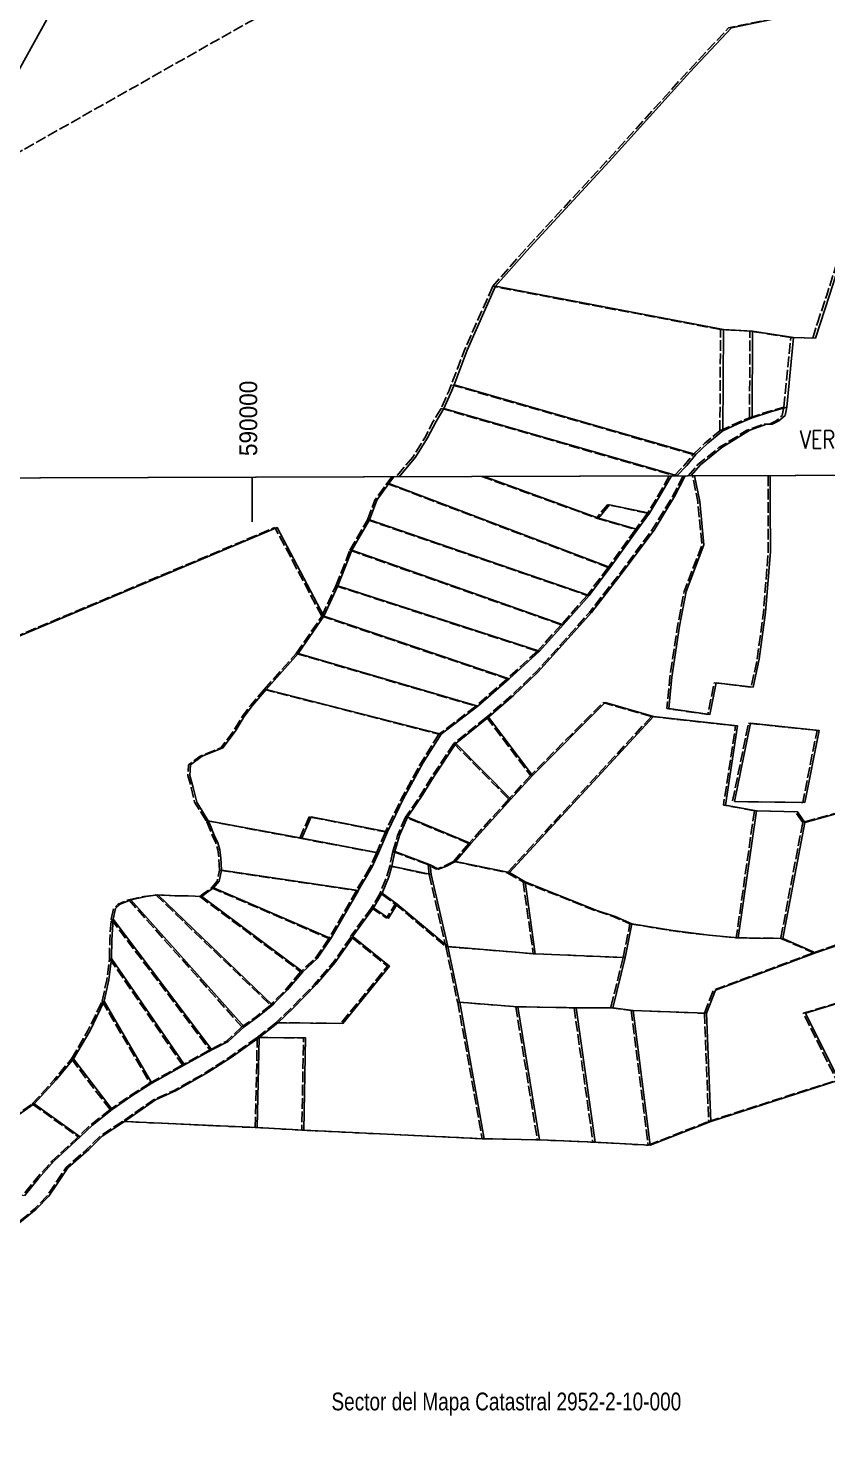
# Model space of a CAD drawing. Header units: millimetres. Extents: x 581621 to 602053, y 1331411 to 1340683.
# Drawn here: x 589759 to 590658, y 1334935 to 1336529 of the extents above; entities that cross this region are included whole.
import ezdxf
from ezdxf.enums import TextEntityAlignment as Align

# ---------------------------------------------------------------- set-up
doc = ezdxf.new("R2010")
doc.units = ezdxf.units.MM
doc.linetypes.add('ACAD_ISO02W100', pattern=[15, 12, -3])
for name, color, linetype in [('2', 7, 'Continuous'), ('43', 7, 'Continuous'), ('44', 7, 'Continuous'), ('FONDO_MANAGUA', 8, 'ACAD_ISO02W100')]:
    doc.layers.add(name, color=color, linetype=linetype)
for name, color, linetype, lineweight in [('Level 16', 7, 'Continuous', 0), ('Level 17', 7, 'Continuous', 0), ('Level 58', 7, 'Continuous', 0), ('PARCELAS', 7, 'Continuous', 0)]:
    doc.layers.add(name, color=color, linetype=linetype, lineweight=lineweight)
doc.styles.add('ROMANS', font='ROMANS', dxfattribs={"height": 0.2})
doc.styles.add('Style-INTL_ENGINEERING', font='INTL_ENGINEERING.shx')
doc.styles.add('Style-INTL_ISO', font='INTL_ISO.shx')

msp = doc.modelspace()

# ---------------------------------------------------------------- linework, layer by layer
at = {"layer": '2', "color": 1, "linetype": 'Continuous'}
for p, q in [((590541.5, 1336189.7), (590285.1, 1336238.4)), ((590540.8, 1336075.7), (590541.5, 1336189.7)), ((590574.5, 1336188), (590541.5, 1336189.7)), ((590574.1, 1336090.6), (590574.5, 1336188)), ((590620.5, 1336180.9), (590574.5, 1336188)), ((590645.4, 1336180), (590650.3, 1336196.3)), ((590612.8, 1336102.6), (590620.5, 1336180.9)), ((590620.5, 1336180.9), (590645.4, 1336180)), ((590510.7, 1336049.2), (590238.4, 1336127.7)), ((590227.1, 1336101.1), (590490, 1336025.1)), ((590195.2, 1336046.3), (590176.5, 1336024.1))]:
    msp.add_line(p, q, dxfattribs=at)
for points in [[(589811.8, 1336596.1), (589602.4, 1336217.4), (589594.7, 1336202.4), (589531.5, 1336150.8)], [(590660.6, 1336552.2), (590550.5, 1336529.1), (590503.9, 1336479.2), (590413, 1336378.7), (590323.7, 1336282.2), (590285.1, 1336238.4)], [(590650.3, 1336196.3), (590661.1, 1336228.5), (590671.1, 1336260), (590678.6, 1336279.8), (590683.4, 1336287.9), (590718, 1336348.8), (590733.1, 1336374.7)], [(590285.1, 1336238.4), (590253.3, 1336166.6), (590238.4, 1336127.7)], [(590238.4, 1336127.7), (590236.1, 1336121.1), (590227.1, 1336101.1)], [(590227.1, 1336101.1), (590218.2, 1336086.4), (590208.7, 1336067.9), (590195.2, 1336046.3)], [(590540.8, 1336075.7), (590557.9, 1336083.8), (590574.1, 1336090.6)], [(590574.1, 1336090.6), (590594.5, 1336097.1), (590612.8, 1336102.6)], [(590596.5, 1336083.4), (590604.1, 1336086.9), (590611, 1336093.2), (590612.8, 1336102.6)], [(590505, 1336025.2), (590515.7, 1336037.5), (590539.7, 1336056.9), (590571.3, 1336076.4), (590590.1, 1336083.4), (590596.5, 1336083.4)], [(590510.7, 1336049.2), (590524, 1336062.1), (590540.8, 1336075.7)], [(590489.2, 1336025.1), (590500.5, 1336036.8), (590510.7, 1336049.2)]]:
    msp.add_lwpolyline(points, dxfattribs=at)
at = {"layer": '43', "color": 1, "linetype": 'Continuous'}
msp.add_lwpolyline([(588422.9, 1340626.4), (595224.2, 1340647.4), (595239, 1336039.8), (588436.6, 1336018.8)], close=True, dxfattribs=at)
at = {"layer": 'FONDO_MANAGUA', "color": 1}
for p, q in [((589233, 1336097.4), (590377.5, 1336744.9)), ((590538.3, 1336189.7), (590282, 1336238.4)), ((590537.6, 1336075.7), (590538.3, 1336189.7)), ((590571.4, 1336188), (590538.3, 1336189.7)), ((590571, 1336090.6), (590571.4, 1336188)), ((590617.3, 1336180.9), (590571.4, 1336188)), ((590642.2, 1336180), (590647.1, 1336196.3)), ((590609.6, 1336102.6), (590617.3, 1336180.9)), ((590617.3, 1336180.9), (590642.2, 1336180)), ((590507.5, 1336049.2), (590235.3, 1336127.7)), ((590224, 1336101.1), (590486.8, 1336025.1)), ((590192, 1336046.3), (590173.3, 1336024.1)), ((590162.9, 1336016.6), (590168.3, 1336024.1)), ((590269.9, 1336024.4), (590398.7, 1335977.7)), ((590162.9, 1336016.6), (590411.8, 1335922.2)), ((590121.3, 1335941.4), (590140.9, 1335975.7)), ((590140.9, 1335975.7), (590388.1, 1335890.7)), ((590398.7, 1335977.7), (590442.7, 1335964.9)), ((590456.2, 1335983.1), (590442.7, 1335964.9)), ((590442.7, 1335964.9), (590411.8, 1335922.2)), ((590105.4, 1335901.5), (590121.3, 1335941.4)), ((590121.3, 1335941.4), (590359, 1335857.7)), ((590411.8, 1335922.2), (590388.1, 1335890.7)), ((590089.6, 1335867.2), (590105.4, 1335901.5)), ((590105.4, 1335901.5), (590332.3, 1335828)), ((590388.1, 1335890.7), (590359, 1335857.7)), ((590060.8, 1335825.3), (590089.6, 1335867.2)), ((590089.6, 1335867.2), (590298.1, 1335796.8)), ((590359, 1335857.7), (590332.3, 1335828)), ((590024.8, 1335784.9), (590060.8, 1335825.3)), ((590060.8, 1335825.3), (590263, 1335766.1)), ((590332.3, 1335828), (590298.1, 1335796.8)), ((590024.8, 1335784.9), (590221.5, 1335734.4)), ((590298.1, 1335796.8), (590263, 1335766.1)), ((590263, 1335766.1), (590221.5, 1335734.4)), ((590274.9, 1335753.8), (590238.2, 1335724.1)), ((590274.9, 1335753.8), (590324.6, 1335688.1)), ((590460.5, 1335754.4), (590298.4, 1335578.7)), ((590238.2, 1335724.1), (590300.1, 1335661.4)), ((590324.6, 1335688.1), (590300.1, 1335661.4)), ((590300.1, 1335661.4), (590255, 1335611.7)), ((590255, 1335611.7), (590183.9, 1335641.1)), ((590576.4, 1335648.4), (590556, 1335505.4)), ((589959.6, 1335637.2), (590064.8, 1335617.4)), ((590630.8, 1335635.3), (590606.1, 1335504.8)), ((590064.8, 1335617.4), (590151.2, 1335601.2)), ((590161.2, 1335624.6), (590151.2, 1335601.2)), ((590255, 1335611.7), (590237.9, 1335591.3)), ((590151.2, 1335601.2), (590143.8, 1335584.4)), ((590169.5, 1335602.4), (590166.2, 1335586.2)), ((590169.5, 1335602.4), (590209.4, 1335587.6)), ((589974.5, 1335581.5), (590128.5, 1335558.5)), ((590143.8, 1335584.4), (590128.3, 1335558.5)), ((590166.2, 1335586.2), (590210.4, 1335576.6)), ((590209.4, 1335587.6), (590210.4, 1335576.6)), ((590237.9, 1335591.3), (590298.4, 1335578.7)), ((590298.4, 1335578.7), (590316.1, 1335568.5)), ((589965.6, 1335561.7), (590097.6, 1335504.6)), ((590210.4, 1335576.6), (590229.3, 1335495.5)), ((590316.1, 1335568.5), (590327.6, 1335487.6)), ((589872.5, 1335548.1), (589999.8, 1335405.1)), ((589902.8, 1335553.7), (590031.9, 1335429.7)), ((589952.3, 1335552), (590065.8, 1335467.3)), ((590128.5, 1335558.5), (590097.6, 1335504.6)), ((590155.2, 1335555.7), (590145.5, 1335539.1)), ((590145.5, 1335539.1), (590122, 1335506.9)), ((590172.2, 1335543.4), (590229.3, 1335495.5)), ((589852.6, 1335526.5), (589963.6, 1335379.3)), ((590428.8, 1335483.1), (590436.3, 1335521.2)), ((590556, 1335505.4), (590606.1, 1335504.8)), ((590606.1, 1335504.8), (590643.1, 1335488.7)), ((589850.7, 1335482.3), (589932.8, 1335362.5)), ((590229.3, 1335495.5), (590242.4, 1335433.1)), ((590229.3, 1335495.5), (590327.6, 1335487.6)), ((590327.6, 1335487.6), (590428.8, 1335483.1)), ((590428.8, 1335483.1), (590414.7, 1335426.6)), ((589842.5, 1335434.2), (589896.2, 1335342)), ((590242.4, 1335433.1), (590307.9, 1335427.9)), ((590242.6, 1335433.1), (590270.2, 1335279.4)), ((590307.9, 1335427.9), (590373.5, 1335426.7)), ((590307.9, 1335427.9), (590332.2, 1335278.2)), ((590373.5, 1335426.7), (590414.7, 1335426.6)), ((590373.5, 1335426.7), (590394.8, 1335275.5)), ((590414.7, 1335426.6), (590437.6, 1335423.8)), ((590437.6, 1335423.8), (590520.2, 1335420.5)), ((590437.6, 1335423.8), (590456.8, 1335272.1)), ((590520.2, 1335420.5), (590525, 1335298.9)), ((590037.9, 1335409.9), (590017, 1335393.4)), ((590014.8, 1335291.9), (590017, 1335393.4)), ((589963.6, 1335379.3), (589932.8, 1335362.5)), ((589807.8, 1335369.2), (589851.3, 1335312.1)), ((589932.8, 1335362.5), (589896.2, 1335342)), ((590525, 1335298.9), (590669, 1335345.2)), ((589763.7, 1335318.6), (589815.4, 1335281.6)), ((589865.3, 1335298.8), (590014.8, 1335291.9)), ((590014.8, 1335292.1), (590067.1, 1335289)), ((590456.8, 1335272.1), (590525, 1335298.9)), ((590067.1, 1335289), (590270.2, 1335279.4)), ((590270.2, 1335279.4), (590332.2, 1335278.2)), ((590332.2, 1335278.2), (590394.8, 1335275.5)), ((590394.8, 1335275.5), (590456.8, 1335272.1))]:
    msp.add_line(p, q, dxfattribs=at)
at = {"layer": 'FONDO_MANAGUA', "color": 1, "flags": 128}
for points in [[(590657.5, 1336552.2), (590547.4, 1336529.1), (590500.7, 1336479.2), (590409.8, 1336378.7), (590320.5, 1336282.2), (590282, 1336238.4)], [(590647.1, 1336196.3), (590657.9, 1336228.5), (590667.9, 1336260), (590675.4, 1336279.8), (590680.3, 1336287.9), (590714.8, 1336348.8), (590729.9, 1336374.7)], [(590282, 1336238.4), (590250.2, 1336166.6), (590235.3, 1336127.7)], [(590235.3, 1336127.7), (590232.9, 1336121.1), (590224, 1336101.1)], [(590224, 1336101.1), (590215, 1336086.4), (590205.5, 1336067.9), (590192, 1336046.3)], [(590537.6, 1336075.7), (590554.7, 1336083.8), (590571, 1336090.6)], [(590571, 1336090.6), (590591.3, 1336097.1), (590609.6, 1336102.6)], [(590593.3, 1336083.4), (590600.9, 1336086.9), (590607.8, 1336093.2), (590609.6, 1336102.6)], [(590501.8, 1336025.2), (590512.6, 1336037.5), (590536.5, 1336056.9), (590568.1, 1336076.4), (590586.9, 1336083.4), (590593.3, 1336083.4)], [(590507.5, 1336049.2), (590520.8, 1336062.1), (590537.6, 1336075.7)], [(590486.1, 1336025.1), (590497.3, 1336036.8), (590507.5, 1336049.2)], [(590496.4, 1336025.1), (590484.2, 1336001.9), (590461.2, 1335964.1), (590424, 1335914), (590390.8, 1335871.6), (590358, 1335834.5), (590330.4, 1335804.3), (590303.2, 1335778.2), (590274.9, 1335753.8)], [(590480.7, 1336025.1), (590467.4, 1336001.9), (590456.2, 1335983.1)], [(590591.8, 1336025.4), (590592, 1335992.3), (590592.1, 1335939.9), (590586.6, 1335871.4), (590579.6, 1335818.8), (590572.7, 1335787.5), (590531.2, 1335792.4), (590524, 1335756.8), (590477.8, 1335763.3), (590481.4, 1335798.7), (590489.9, 1335856.1), (590497.4, 1335895), (590517.4, 1335947.4), (590512.7, 1335996.3), (590506.9, 1336025.2)], [(590140.9, 1335975.7), (590149.4, 1335997.8), (590162.9, 1336016.6)], [(590456.2, 1335983.1), (590411.2, 1335992.7), (590398.7, 1335977.7)], [(590089.6, 1335867.2), (590036.9, 1335967), (589728.8, 1335837.4), (589504.8, 1335742.3)], [(589959.6, 1335637.2), (589946.5, 1335658.1), (589942.7, 1335674.4), (589938.9, 1335688.2), (589939.7, 1335699.9), (589952.7, 1335709.8), (589976.1, 1335719.1), (589989.9, 1335737.4), (590000.1, 1335754.4), (590009.3, 1335766.9), (590024.8, 1335784.9)], [(590460.5, 1335754.4), (590406.1, 1335770.1), (590324.6, 1335688.1)], [(590576.4, 1335648.4), (590541.6, 1335654.8), (590555.3, 1335743.8), (590460.5, 1335754.4)], [(590221.5, 1335734.4), (590201, 1335701.8), (590179.3, 1335662.2), (590161.2, 1335624.6)], [(590238.2, 1335724.1), (590213.2, 1335686.3), (590201.2, 1335666.5), (590183.9, 1335641.1)], [(590064.8, 1335617.4), (590075.3, 1335641.6), (590161.2, 1335624.6)], [(590183.9, 1335641.1), (590174.9, 1335620.5), (590169.5, 1335602.4)], [(590630.8, 1335635.3), (590622.7, 1335647), (590576.4, 1335648.4)], [(590742.7, 1335557.4), (590702, 1335654.9), (590630.8, 1335635.3)], [(589974.5, 1335581.5), (589973.8, 1335595.5), (589972.5, 1335604.4), (589970.5, 1335612.3), (589966.2, 1335620.9), (589962.2, 1335631.6), (589959.6, 1335637.2)], [(589965.6, 1335561.7), (589971.9, 1335569.3), (589974.5, 1335581.5)], [(590166.2, 1335586.2), (590162.6, 1335574), (590155.2, 1335555.7)], [(590237.9, 1335591.3), (590227.5, 1335586), (590218.8, 1335582.5), (590209.4, 1335587.6)], [(589952.3, 1335552), (589957.7, 1335556.1), (589965.6, 1335561.7)], [(590316.1, 1335568.5), (590395.6, 1335536.6), (590417.5, 1335529.6), (590436.3, 1335521.2)], [(589852.6, 1335526.5), (589855.2, 1335538.2), (589860.3, 1335543.3), (589872.5, 1335548.1)], [(589872.5, 1335548.1), (589889.5, 1335551.9), (589902.8, 1335553.7)], [(589902.8, 1335553.7), (589924.1, 1335552.6), (589936.8, 1335552.8), (589952.3, 1335552)], [(590145.5, 1335539.1), (590162.5, 1335527.7), (590172.2, 1335543.4), (590155.2, 1335555.7)], [(590643.1, 1335488.7), (590698.9, 1335507.7), (590693.1, 1335534.1), (590745.9, 1335551.4)], [(589850.7, 1335482.3), (589851, 1335503.1), (589852.6, 1335526.5)], [(590436.3, 1335521.2), (590482.5, 1335513.5), (590523.4, 1335508.5), (590556, 1335505.4)], [(590122.5, 1335506.6), (590102.1, 1335477.2), (590081.5, 1335453.3), (590054.7, 1335425.9), (590037.9, 1335409.9)], [(590037.9, 1335409.9), (590111.1, 1335409.2), (590163.4, 1335473.5), (590122.5, 1335506.6)], [(590097.6, 1335504.6), (590082.1, 1335482), (590065.8, 1335467.3)], [(589842.5, 1335434.2), (589847.6, 1335458.1), (589850.7, 1335482.3)], [(590520.2, 1335420.5), (590530.4, 1335446.5), (590643.1, 1335488.7)], [(590065.8, 1335467.3), (590048.9, 1335447), (590034.2, 1335432.3), (590031.9, 1335429.7)], [(590785.7, 1335467.5), (590631.5, 1335420.5), (590669, 1335345.2)], [(589807.8, 1335369.2), (589826.1, 1335400.4), (589842.5, 1335434.2)], [(590031.9, 1335429.7), (590015.6, 1335416.5), (589999.8, 1335405.1)], [(589999.8, 1335405.1), (589981.9, 1335388.9), (589963.6, 1335379.3)], [(590017, 1335393.4), (589985.2, 1335370.8), (589959.5, 1335354.1), (589923.3, 1335333.6), (589900.2, 1335323.2), (589865.3, 1335298.8)], [(590017, 1335393.4), (590069.1, 1335392.8), (590067.1, 1335289)], [(589763.7, 1335318.6), (589788.4, 1335345.6), (589807.8, 1335369.2)], [(589896.2, 1335342), (589873.7, 1335327.6), (589851.3, 1335312.1)], [(589715.8, 1335285.9), (589738.4, 1335300.9), (589763.7, 1335318.6)], [(589851.3, 1335312.1), (589829.4, 1335294.8), (589815.4, 1335281.6)], [(589865.3, 1335298.8), (589840.1, 1335282.4), (589825, 1335267.4), (589801.6, 1335246.6), (589789.6, 1335228.8), (589780.2, 1335214.6), (589765.9, 1335200.1), (589743.5, 1335181.6), (589701.3, 1335162.3), (589663.1, 1335145.6), (589621.3, 1335127.1), (589576, 1335107.4), (589523.1, 1335083.6), (589484.7, 1335064.9), (589526.3, 1335025.1), (589563, 1334985.6), (589603.9, 1334944.5), (589651.8, 1334887.7), (589701.7, 1334834.4), (589748.9, 1334786.5), (589801.2, 1334742.3), (589854, 1334703.3), (589897.6, 1334678.8), (589954.5, 1334651.2), (590012.9, 1334625.6), (590078.4, 1334596.2), (590134.8, 1334577.3), (590195.3, 1334554), (590252.4, 1334538.1), (590292.6, 1334528.9), (590327.1, 1334520.6), (590377.4, 1334506.5), (590421.9, 1334493.2), (590463.3, 1334483.7), (590497.4, 1334475.5), (590544.6, 1334461.7), (590599.5, 1334446), (590667.8, 1334433.9), (590709, 1334429), (590759.1, 1334421.8), (590815.5, 1334410.9), (590847, 1334407.1)], [(589815.4, 1335281.6), (589785.9, 1335254), (589768.5, 1335234.7), (589752.7, 1335215.1)]]:
    msp.add_lwpolyline(points, dxfattribs=at)
msp.add_lwpolyline([(590569.8, 1335746.8), (590647, 1335738.8), (590630.8, 1335657.6), (590551.8, 1335658.8)], close=True, dxfattribs=at)
at = {"layer": 'Level 16', "color": 1, "linetype": 'Continuous', "lineweight": -3}
msp.add_lwpolyline([(588435.7, 1336018.8), (595238.1, 1336039.8), (595252.8, 1331432.1), (588449.4, 1331411.2), (588435.7, 1336018.8)], dxfattribs=at)
at = {"layer": 'Level 17', "color": 1, "linetype": 'Continuous', "lineweight": -3}
msp.add_line((590011.2, 1335973.6), (590011.2, 1336023.6), dxfattribs=at)
at = {"layer": 'PARCELAS', "color": 1, "linetype": 'Continuous', "lineweight": -3}
for p, q in [((590165.2, 1336016.6), (590170.5, 1336024.1)), ((590272.2, 1336024.4), (590401, 1335977.7)), ((590165.2, 1336016.6), (590414.1, 1335922.2)), ((590123.6, 1335941.4), (590143.2, 1335975.7)), ((590143.2, 1335975.7), (590390.4, 1335890.7)), ((590401, 1335977.7), (590445, 1335964.9)), ((590458.5, 1335983.2), (590445, 1335964.9)), ((590445, 1335964.9), (590414.1, 1335922.2)), ((590107.7, 1335901.5), (590123.6, 1335941.4)), ((590123.6, 1335941.4), (590361.3, 1335857.7)), ((590414.1, 1335922.2), (590390.4, 1335890.7)), ((590091.9, 1335867.2), (590107.7, 1335901.5)), ((590107.7, 1335901.5), (590334.6, 1335828)), ((590390.4, 1335890.7), (590361.3, 1335857.7)), ((590063.1, 1335825.3), (590091.9, 1335867.2)), ((590091.9, 1335867.2), (590300.4, 1335796.8)), ((590361.3, 1335857.7), (590334.6, 1335828)), ((590027.1, 1335784.9), (590063.1, 1335825.3)), ((590063.1, 1335825.3), (590265.3, 1335766.1)), ((590334.6, 1335828), (590300.4, 1335796.8)), ((590027.1, 1335784.9), (590223.8, 1335734.4)), ((590300.4, 1335796.8), (590265.3, 1335766.1)), ((590265.3, 1335766.1), (590223.8, 1335734.4)), ((590277.2, 1335753.8), (590240.5, 1335724.1)), ((590277.2, 1335753.8), (590326.9, 1335688.1)), ((590462.8, 1335754.4), (590300.7, 1335578.8)), ((590240.5, 1335724.1), (590302.4, 1335661.4)), ((590326.9, 1335688.1), (590302.4, 1335661.4)), ((590302.4, 1335661.4), (590257.3, 1335611.7)), ((590257.3, 1335611.7), (590186.2, 1335641.1)), ((590578.7, 1335648.4), (590558.3, 1335505.4)), ((589961.9, 1335637.2), (590067.1, 1335617.4)), ((590633.1, 1335635.3), (590608.3, 1335504.8)), ((590067.1, 1335617.4), (590153.5, 1335601.2)), ((590163.5, 1335624.6), (590153.5, 1335601.2)), ((590257.3, 1335611.7), (590240.2, 1335591.3)), ((590153.5, 1335601.2), (590146.1, 1335584.4)), ((590171.8, 1335602.4), (590168.5, 1335586.2)), ((590171.8, 1335602.4), (590211.7, 1335587.6)), ((589976.8, 1335581.5), (590130.8, 1335558.5)), ((590146.1, 1335584.4), (590130.5, 1335558.5)), ((590168.5, 1335586.2), (590212.7, 1335576.7)), ((590211.7, 1335587.6), (590212.7, 1335576.7)), ((590240.2, 1335591.3), (590300.7, 1335578.8)), ((590300.7, 1335578.8), (590318.4, 1335568.5)), ((589967.9, 1335561.7), (590099.9, 1335504.7)), ((590212.7, 1335576.7), (590231.6, 1335495.5)), ((590318.4, 1335568.5), (590329.9, 1335487.6)), ((589874.8, 1335548.1), (590002.1, 1335405.1)), ((589905, 1335553.7), (590034.2, 1335429.7)), ((589954.6, 1335552), (590068.1, 1335467.3)), ((590130.8, 1335558.5), (590099.9, 1335504.7)), ((590157.5, 1335555.7), (590147.8, 1335539.1)), ((590147.8, 1335539.1), (590124.3, 1335506.9)), ((590174.5, 1335543.4), (590231.6, 1335495.5)), ((589854.9, 1335526.6), (589965.9, 1335379.3)), ((590431.1, 1335483.1), (590438.6, 1335521.2)), ((590558.3, 1335505.4), (590608.3, 1335504.8)), ((590608.3, 1335504.8), (590645.4, 1335488.7)), ((589853, 1335482.3), (589935.1, 1335362.5)), ((590231.6, 1335495.5), (590244.6, 1335433.1)), ((590231.6, 1335495.5), (590329.9, 1335487.6)), ((590329.9, 1335487.6), (590431.1, 1335483.1)), ((590431.1, 1335483.1), (590417, 1335426.6)), ((589844.8, 1335434.2), (589898.4, 1335342)), ((590244.6, 1335433.1), (590310.2, 1335427.9)), ((590244.9, 1335433.1), (590272.5, 1335279.4)), ((590310.2, 1335427.9), (590375.8, 1335426.7)), ((590310.2, 1335427.9), (590334.5, 1335278.2)), ((590375.8, 1335426.7), (590417, 1335426.6)), ((590375.8, 1335426.7), (590397.1, 1335275.6)), ((590417, 1335426.6), (590439.9, 1335423.8)), ((590439.9, 1335423.8), (590522.5, 1335420.5)), ((590439.9, 1335423.8), (590459.1, 1335272.1)), ((590522.5, 1335420.5), (590527.3, 1335298.9)), ((590040.2, 1335409.9), (590019.3, 1335393.4)), ((590017, 1335291.9), (590019.3, 1335393.4)), ((589965.9, 1335379.3), (589935.1, 1335362.5)), ((589810, 1335369.2), (589853.6, 1335312.1)), ((589935.1, 1335362.5), (589898.4, 1335342)), ((590527.3, 1335298.9), (590671.3, 1335345.2)), ((589765.9, 1335318.7), (589817.7, 1335281.7)), ((589867.6, 1335298.8), (590017, 1335291.9)), ((590017, 1335292.2), (590069.4, 1335289)), ((590459.1, 1335272.1), (590527.3, 1335298.9)), ((590069.4, 1335289), (590272.5, 1335279.4)), ((590272.5, 1335279.4), (590334.5, 1335278.2)), ((590334.5, 1335278.2), (590397.1, 1335275.6)), ((590397.1, 1335275.6), (590459.1, 1335272.1))]:
    msp.add_line(p, q, dxfattribs=at)
for points in [[(590498.7, 1336025.1), (590486.5, 1336001.9), (590463.5, 1335964.1), (590426.3, 1335914), (590393.1, 1335871.6), (590360.3, 1335834.5), (590332.7, 1335804.3), (590305.5, 1335778.2), (590277.2, 1335753.8)], [(590483, 1336025.1), (590469.7, 1336002), (590458.5, 1335983.2)], [(590594.1, 1336025.4), (590594.3, 1335992.3), (590594.4, 1335939.9), (590588.9, 1335871.4), (590581.9, 1335818.8), (590575, 1335787.5), (590533.5, 1335792.4), (590526.3, 1335756.8), (590480.1, 1335763.3), (590483.7, 1335798.7), (590492.2, 1335856.1), (590499.7, 1335895), (590519.7, 1335947.4), (590514.9, 1335996.3), (590509.2, 1336025.2)], [(590143.2, 1335975.7), (590151.7, 1335997.8), (590165.2, 1336016.6)], [(590458.5, 1335983.2), (590413.5, 1335992.7), (590401, 1335977.7)], [(590091.9, 1335867.2), (590039.2, 1335967), (589731.1, 1335837.4), (589507.1, 1335742.3)], [(589961.9, 1335637.2), (589948.8, 1335658.1), (589945, 1335674.4), (589941.2, 1335688.2), (589942, 1335699.9), (589955, 1335709.8), (589978.4, 1335719.1), (589992.2, 1335737.4), (590002.4, 1335754.4), (590011.6, 1335766.9), (590027.1, 1335784.9)], [(590462.8, 1335754.4), (590408.4, 1335770.1), (590326.9, 1335688.1)], [(590578.7, 1335648.4), (590543.9, 1335654.8), (590557.6, 1335743.8), (590462.8, 1335754.4)], [(590223.8, 1335734.4), (590203.3, 1335701.8), (590181.6, 1335662.2), (590163.5, 1335624.6)], [(590240.5, 1335724.1), (590215.5, 1335686.3), (590203.5, 1335666.5), (590186.2, 1335641.1)], [(590067.1, 1335617.4), (590077.6, 1335641.6), (590163.5, 1335624.6)], [(590186.2, 1335641.1), (590177.2, 1335620.5), (590171.8, 1335602.4)], [(590633.1, 1335635.3), (590625, 1335647), (590578.7, 1335648.4)], [(590745, 1335557.4), (590704.3, 1335655), (590633.1, 1335635.3)], [(589976.8, 1335581.5), (589976.1, 1335595.5), (589974.8, 1335604.4), (589972.8, 1335612.3), (589968.5, 1335620.9), (589964.5, 1335631.6), (589961.9, 1335637.2)], [(589967.9, 1335561.7), (589974.2, 1335569.3), (589976.8, 1335581.5)], [(590168.5, 1335586.2), (590164.9, 1335574), (590157.5, 1335555.7)], [(590240.2, 1335591.3), (590229.8, 1335586), (590221.1, 1335582.5), (590211.7, 1335587.6)], [(589954.6, 1335552), (589960, 1335556.1), (589967.9, 1335561.7)], [(590318.4, 1335568.5), (590397.9, 1335536.6), (590419.8, 1335529.6), (590438.6, 1335521.2)], [(589854.9, 1335526.6), (589857.5, 1335538.3), (589862.6, 1335543.3), (589874.8, 1335548.1)], [(589874.8, 1335548.1), (589891.8, 1335551.9), (589905, 1335553.7)], [(589905, 1335553.7), (589926.4, 1335552.6), (589939.1, 1335552.8), (589954.6, 1335552)], [(590147.8, 1335539.1), (590164.8, 1335527.7), (590174.5, 1335543.4), (590157.5, 1335555.7)], [(590645.4, 1335488.7), (590701.1, 1335507.7), (590695.4, 1335534.1), (590748.1, 1335551.4)], [(589853, 1335482.3), (589853.3, 1335503.2), (589854.9, 1335526.6)], [(590438.6, 1335521.2), (590484.8, 1335513.5), (590525.7, 1335508.6), (590558.3, 1335505.4)], [(590124.8, 1335506.6), (590104.4, 1335477.2), (590083.8, 1335453.3), (590057, 1335425.9), (590040.2, 1335409.9)], [(590040.2, 1335409.9), (590113.4, 1335409.2), (590165.7, 1335473.5), (590124.8, 1335506.6)], [(590099.9, 1335504.7), (590084.4, 1335482), (590068.1, 1335467.3)], [(589844.8, 1335434.2), (589849.9, 1335458.1), (589853, 1335482.3)], [(590522.5, 1335420.5), (590532.7, 1335446.5), (590645.4, 1335488.7)], [(590068.1, 1335467.3), (590051.2, 1335447), (590036.4, 1335432.3), (590034.2, 1335429.7)], [(590788, 1335467.5), (590633.8, 1335420.6), (590671.3, 1335345.2)], [(589810, 1335369.2), (589828.4, 1335400.4), (589844.8, 1335434.2)], [(590034.2, 1335429.7), (590017.8, 1335416.6), (590002.1, 1335405.1)], [(590002.1, 1335405.1), (589984.2, 1335388.9), (589965.9, 1335379.3)], [(590019.3, 1335393.4), (589987.5, 1335370.8), (589961.8, 1335354.1), (589925.6, 1335333.6), (589902.5, 1335323.2), (589867.6, 1335298.8)], [(590019.3, 1335393.4), (590071.4, 1335392.8), (590069.4, 1335289)], [(589765.9, 1335318.7), (589790.7, 1335345.6), (589810, 1335369.2)], [(589898.4, 1335342), (589876, 1335327.6), (589853.6, 1335312.1)], [(589718.1, 1335285.9), (589740.7, 1335300.9), (589765.9, 1335318.7)], [(589853.6, 1335312.1), (589831.7, 1335294.8), (589817.7, 1335281.7)], [(589867.6, 1335298.8), (589842.4, 1335282.4), (589827.3, 1335267.4), (589803.9, 1335246.6), (589791.9, 1335228.8), (589782.5, 1335214.6), (589768.2, 1335200.1), (589745.8, 1335181.6)], [(589817.7, 1335281.7), (589788.2, 1335254), (589770.8, 1335234.7), (589755, 1335215.1)]]:
    msp.add_lwpolyline(points, dxfattribs=at)
msp.add_lwpolyline([(590572.1, 1335746.8), (590649.3, 1335738.8), (590633.1, 1335657.7), (590554.1, 1335658.8)], close=True, dxfattribs=at)

# ---------------------------------------------------------------- texts
at = {"layer": '44', "color": 1, "linetype": 'Continuous', "style": 'ROMANS', "width": 0.8}
msp.add_text('VERACRUZ', height=20, dxfattribs=at).set_placement((590682.6, 1336066), align=Align.MIDDLE)
at = {"layer": 'Level 17', "color": 1, "linetype": 'Continuous', "lineweight": -3, "style": 'Style-INTL_ENGINEERING', "width": 0.95}
msp.add_text('590000', height=20, rotation=90, dxfattribs=at).set_placement((590006.9, 1336089.8), align=Align.MIDDLE_CENTER)
at = {"layer": 'Level 58', "color": 1, "linetype": 'Continuous', "lineweight": -3, "style": 'Style-INTL_ISO', "width": 0.8}
msp.add_text('Sector del Mapa Catastral 2952-2-10-000', height=20, dxfattribs=at).set_placement((590297.3, 1334983.8), align=Align.MIDDLE_CENTER)

doc.saveas('drawing.dxf')
